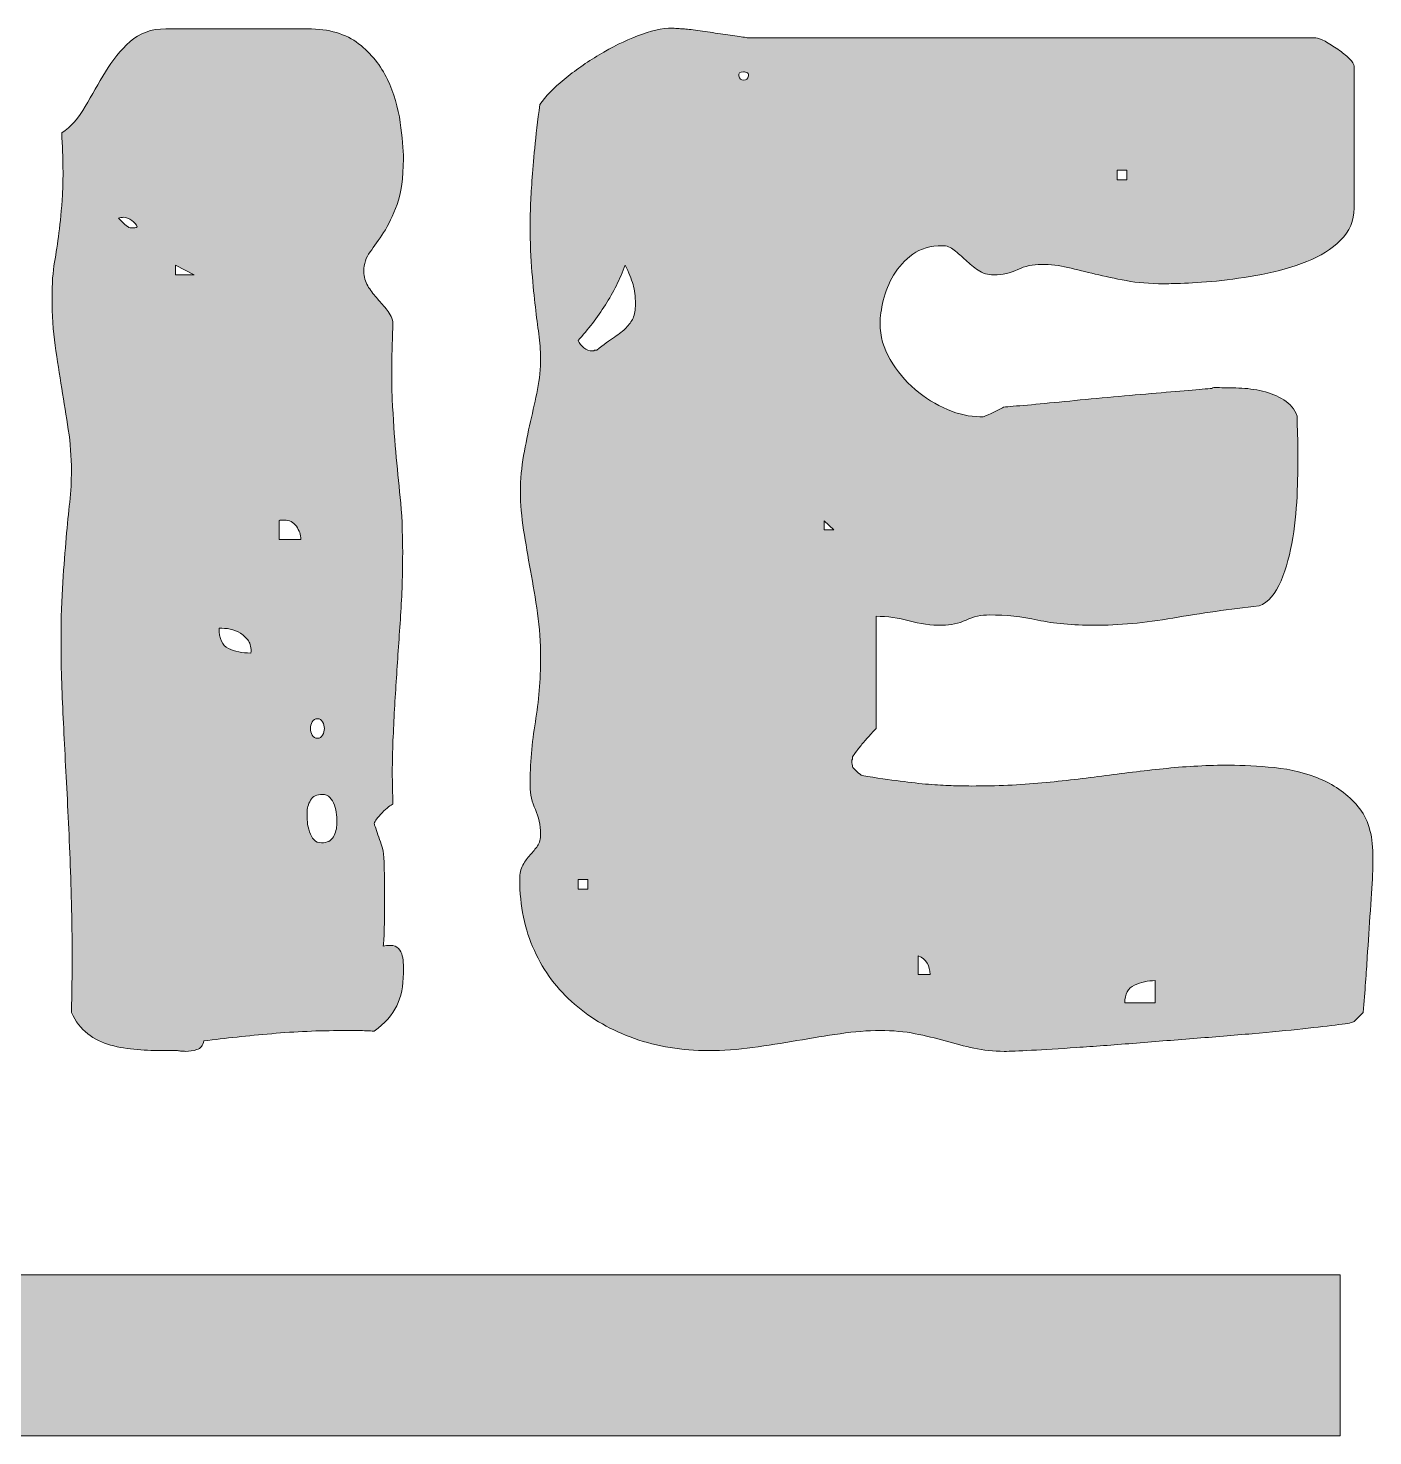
# Model space of a CAD drawing. Header units: inches. Extents: x 150 to 930, y -913 to -168.
# Drawn here: x 780.4 to 930.4, y -537.7 to -380.6 of the extents above; entities that cross this region are included whole.
import ezdxf

# ---------------------------------------------------------------- set-up
doc = ezdxf.new("R2010")
doc.units = ezdxf.units.IN
doc.header["$MEASUREMENT"] = 0
doc.layers.add('Layer 1', color=7, linetype='Continuous')

# ---------------------------------------------------------------- blocks, each defined once
blk = doc.blocks.new('block 4')
at = {"layer": 'Layer 1', "true_color": 0x2a4f7b}
h = blk.add_hatch(color=167, dxfattribs=at)
h.dxf.hatch_style = 2
edge = h.paths.add_edge_path()
edge.add_spline(control_points=[(785.23, -429.97), (785.23, -428.42), (785.12, -426.89), (784.88, -425.37), (784.65, -423.85), (784.41, -422.32), (784.15, -420.77), (783.89, -419.23), (783.65, -417.63), (783.42, -415.98), (783.18, -414.33), (783.07, -412.58), (783.07, -410.72), (783.07, -409.08), (783.16, -407.74), (783.34, -406.7), (783.52, -405.67), (783.69, -404.58), (783.84, -403.42), (784, -402.26), (784.12, -400.84), (784.23, -399.17), (784.33, -397.49), (784.31, -395.18), (784.15, -392.25), (785.18, -391.58), (786.06, -390.6), (786.78, -389.31), (787.5, -388.02), (788.25, -386.73), (789.02, -385.45), (789.79, -384.16), (790.71, -383.04), (791.77, -382.08), (792.82, -381.13), (794.15, -380.65), (795.75, -380.65), (795.75, -380.65), (811.59, -380.65), (811.59, -380.65), (813.96, -380.65), (815.86, -381.21), (817.27, -382.32), (818.69, -383.42), (819.76, -384.75), (820.48, -386.3), (821.2, -387.84), (821.68, -389.44), (821.91, -391.09), (822.14, -392.74), (822.26, -394.1), (822.26, -395.18), (822.26, -397.3), (822.03, -398.99), (821.56, -400.25), (821.1, -401.51), (820.6, -402.56), (820.06, -403.38), (819.51, -404.2), (819.01, -404.92), (818.55, -405.54), (818.08, -406.16), (817.85, -406.88), (817.85, -407.71), (817.85, -408.33), (817.99, -408.87), (818.28, -409.33), (818.56, -409.8), (818.89, -410.23), (819.25, -410.64), (819.61, -411.06), (819.97, -411.47), (820.33, -411.88), (820.69, -412.3), (820.95, -412.79), (821.1, -413.35), (820.95, -416.91), (820.92, -419.78), (821.02, -421.97), (821.12, -424.16), (821.26, -426.12), (821.41, -427.84), (821.56, -429.57), (821.73, -431.27), (821.91, -432.95), (822.09, -434.62), (822.18, -436.7), (822.18, -439.17), (822.18, -441.49), (822.1, -443.81), (821.95, -446.13), (821.79, -448.45), (821.64, -450.77), (821.49, -453.08), (821.33, -455.4), (821.2, -457.73), (821.1, -460.08), (821, -462.42), (821, -464.78), (821.1, -467.15), (820.84, -467.26), (820.44, -467.58), (819.9, -468.12), (819.36, -468.66), (819.06, -469.06), (819.01, -469.32), (819.01, -469.37), (819.06, -469.55), (819.17, -469.86), (819.27, -470.17), (819.39, -470.5), (819.51, -470.86), (819.64, -471.22), (819.76, -471.56), (819.86, -471.87), (819.97, -472.18), (820.02, -472.38), (820.02, -472.48), (820.07, -472.85), (820.11, -473.53), (820.13, -474.53), (820.16, -475.54), (820.17, -476.61), (820.17, -477.74), (820.17, -478.88), (820.16, -479.93), (820.13, -480.91), (820.11, -481.89), (820.07, -482.59), (820.02, -483), (820.22, -482.95), (820.48, -482.92), (820.79, -482.92), (821.2, -482.92), (821.51, -483.04), (821.72, -483.27), (821.92, -483.5), (822.07, -483.77), (822.14, -484.08), (822.22, -484.39), (822.26, -484.73), (822.26, -485.09), (822.26, -485.45), (822.26, -485.76), (822.26, -486.01), (822.26, -487.46), (822.01, -488.68), (821.52, -489.68), (821.03, -490.69), (820.2, -491.63), (819.01, -492.51), (818.44, -492.46), (817.87, -492.43), (817.27, -492.43), (816.68, -492.43), (816.07, -492.43), (815.46, -492.43), (812.83, -492.43), (810.2, -492.54), (807.57, -492.78), (804.94, -493.01), (802.42, -493.28), (800, -493.59), (799.89, -494.1), (799.63, -494.43), (799.22, -494.55), (798.81, -494.68), (798.4, -494.75), (797.99, -494.75), (797.78, -494.75), (797.59, -494.73), (797.41, -494.71), (797.23, -494.68), (797.09, -494.67), (796.98, -494.67), (796.98, -494.67), (795.59, -494.67), (795.59, -494.67), (794.61, -494.67), (793.61, -494.63), (792.58, -494.55), (791.54, -494.48), (790.55, -494.31), (789.6, -494.05), (788.65, -493.79), (787.8, -493.37), (787.05, -492.78), (786.3, -492.19), (785.7, -491.4), (785.23, -490.42), (785.34, -486.09), (785.34, -482.02), (785.23, -478.2), (785.13, -474.39), (784.99, -470.76), (784.81, -467.31), (784.63, -463.85), (784.46, -460.61), (784.31, -457.57), (784.15, -454.53), (784.07, -451.61), (784.07, -448.83), (784.07, -446.41), (784.14, -444.27), (784.27, -442.42), (784.39, -440.56), (784.52, -438.9), (784.65, -437.43), (784.78, -435.96), (784.91, -434.64), (785.04, -433.45), (785.17, -432.27), (785.23, -431.1), (785.23, -429.97)], knot_values=[0, 0, 0, 0, 1, 1, 1, 2, 2, 2, 3, 3, 3, 4, 4, 4, 5, 5, 5, 6, 6, 6, 7, 7, 7, 8, 8, 8, 9, 9, 9, 10, 10, 10, 11, 11, 11, 12, 12, 12, 13, 13, 13, 14, 14, 14, 15, 15, 15, 16, 16, 16, 17, 17, 17, 18, 18, 18, 19, 19, 19, 20, 20, 20, 21, 21, 21, 22, 22, 22, 23, 23, 23, 24, 24, 24, 25, 25, 25, 26, 26, 26, 27, 27, 27, 28, 28, 28, 29, 29, 29, 30, 30, 30, 31, 31, 31, 32, 32, 32, 33, 33, 33, 34, 34, 34, 35, 35, 35, 36, 36, 36, 37, 37, 37, 38, 38, 38, 39, 39, 39, 40, 40, 40, 41, 41, 41, 42, 42, 42, 43, 43, 43, 44, 44, 44, 45, 45, 45, 46, 46, 46, 47, 47, 47, 48, 48, 48, 49, 49, 49, 50, 50, 50, 51, 51, 51, 52, 52, 52, 53, 53, 53, 54, 54, 54, 55, 55, 55, 56, 56, 56, 57, 57, 57, 58, 58, 58, 59, 59, 59, 60, 60, 60, 61, 61, 61, 62, 62, 62, 63, 63, 63, 64, 64, 64, 65, 65, 65, 66, 66, 66, 67, 67, 67, 68, 68, 68, 69, 69, 69, 70, 70, 70, 71, 71, 71, 71], degree=3, periodic=1)
edge = h.paths.add_edge_path()
edge.add_spline(control_points=[(790.49, -401.76), (790.54, -401.86), (790.71, -402.04), (790.99, -402.3), (791.27, -402.56), (791.47, -402.71), (791.57, -402.76), (791.57, -402.81), (791.64, -402.84), (791.77, -402.84), (791.89, -402.84), (791.98, -402.84), (792.04, -402.84), (792.09, -402.84), (792.18, -402.84), (792.31, -402.84), (792.43, -402.84), (792.52, -402.81), (792.58, -402.76), (792.47, -402.5), (792.27, -402.26), (791.96, -402.03), (791.65, -401.8), (791.34, -401.68), (791.03, -401.68), (790.98, -401.68), (790.89, -401.69), (790.76, -401.72), (790.63, -401.75), (790.54, -401.76), (790.49, -401.76)], knot_values=[0, 0, 0, 0, 1, 1, 1, 2, 2, 2, 3, 3, 3, 4, 4, 4, 5, 5, 5, 6, 6, 6, 7, 7, 7, 8, 8, 8, 9, 9, 9, 10, 10, 10, 10], degree=3, periodic=1)
h.paths.add_polyline_path([(798.91, -408.1), (796.83, -407.01), (796.83, -408.1)])
edge = h.paths.add_edge_path()
edge.add_spline(control_points=[(805.25, -450.3), (805.3, -449.73), (805.22, -449.28), (804.98, -448.95), (804.75, -448.61), (804.46, -448.33), (804.1, -448.1), (803.73, -447.87), (803.35, -447.71), (802.93, -447.63), (802.52, -447.56), (802.11, -447.52), (801.7, -447.52), (801.7, -448.7), (802.05, -449.46), (802.74, -449.8), (803.44, -450.13), (804.27, -450.3), (805.25, -450.3)], knot_values=[0, 0, 0, 0, 1, 1, 1, 2, 2, 2, 3, 3, 3, 4, 4, 4, 5, 5, 5, 6, 6, 6, 6], degree=3, periodic=1)
edge = h.paths.add_edge_path()
edge.add_spline(control_points=[(808.96, -435.46), (808.91, -435.46), (808.82, -435.46), (808.69, -435.46), (808.56, -435.46), (808.47, -435.49), (808.42, -435.54), (808.42, -435.54), (808.42, -437.62), (808.42, -437.62), (808.42, -437.62), (810.82, -437.62), (810.82, -437.62), (810.82, -437.11), (810.65, -436.62), (810.32, -436.15), (809.98, -435.69), (809.53, -435.46), (808.96, -435.46)], knot_values=[0, 0, 0, 0, 1, 1, 1, 2, 2, 2, 3, 3, 3, 4, 4, 4, 5, 5, 5, 6, 6, 6, 6], degree=3, periodic=1)
edge = h.paths.add_edge_path()
edge.add_spline(control_points=[(811.52, -468.16), (811.52, -468.46), (811.53, -468.8), (811.55, -469.16), (811.58, -469.52), (811.66, -469.88), (811.79, -470.24), (811.91, -470.61), (812.08, -470.9), (812.29, -471.13), (812.49, -471.36), (812.78, -471.48), (813.14, -471.48), (813.76, -471.48), (814.19, -471.26), (814.45, -470.82), (814.71, -470.39), (814.84, -469.88), (814.84, -469.32), (814.84, -469.06), (814.83, -468.74), (814.8, -468.35), (814.77, -467.96), (814.7, -467.6), (814.57, -467.27), (814.44, -466.93), (814.27, -466.65), (814.06, -466.42), (813.86, -466.19), (813.58, -466.07), (813.22, -466.07), (812.6, -466.07), (812.16, -466.29), (811.9, -466.73), (811.64, -467.16), (811.52, -467.64), (811.52, -468.16)], knot_values=[0, 0, 0, 0, 1, 1, 1, 2, 2, 2, 3, 3, 3, 4, 4, 4, 5, 5, 5, 6, 6, 6, 7, 7, 7, 8, 8, 8, 9, 9, 9, 10, 10, 10, 11, 11, 11, 12, 12, 12, 12], degree=3, periodic=1)
edge = h.paths.add_edge_path()
edge.add_spline(control_points=[(812.67, -457.64), (812.41, -457.64), (812.22, -457.76), (812.09, -457.99), (811.97, -458.22), (811.9, -458.47), (811.9, -458.73), (811.9, -458.98), (811.97, -459.23), (812.09, -459.46), (812.22, -459.69), (812.41, -459.81), (812.67, -459.81), (812.93, -459.81), (813.12, -459.69), (813.25, -459.46), (813.38, -459.23), (813.45, -458.98), (813.45, -458.73), (813.45, -458.47), (813.38, -458.22), (813.25, -457.99), (813.12, -457.76), (812.93, -457.64), (812.67, -457.64)], knot_values=[0, 0, 0, 0, 1, 1, 1, 2, 2, 2, 3, 3, 3, 4, 4, 4, 5, 5, 5, 6, 6, 6, 7, 7, 7, 8, 8, 8, 8], degree=3, periodic=1)
h = blk.add_hatch(color=167, dxfattribs=at)
h.dxf.hatch_style = 2
edge = h.paths.add_edge_path()
edge.add_spline(control_points=[(837.49, -389.08), (838.11, -388.2), (839.01, -387.28), (840.19, -386.3), (841.38, -385.32), (842.68, -384.4), (844.1, -383.55), (845.51, -382.7), (846.94, -381.99), (848.38, -381.43), (849.83, -380.86), (851.12, -380.58), (852.25, -380.58), (852.35, -380.58), (852.55, -380.59), (852.83, -380.62), (853.11, -380.64), (853.28, -380.65), (853.33, -380.65), (853.64, -380.65), (854.15, -380.7), (854.84, -380.81), (855.54, -380.91), (856.27, -381.01), (857.04, -381.12), (857.82, -381.22), (858.55, -381.32), (859.25, -381.43), (859.94, -381.53), (860.44, -381.61), (860.75, -381.66), (860.75, -381.66), (924.06, -381.66), (924.06, -381.66), (924.27, -381.66), (924.6, -381.79), (925.07, -382.04), (925.53, -382.3), (926.01, -382.6), (926.5, -382.93), (926.99, -383.27), (927.41, -383.62), (927.77, -383.98), (928.13, -384.34), (928.31, -384.62), (928.31, -384.83), (928.31, -384.83), (928.31, -400.68), (928.31, -400.68), (928.31, -402.07), (927.81, -403.25), (926.81, -404.23), (925.8, -405.21), (924.54, -406.01), (923.02, -406.63), (921.5, -407.24), (919.84, -407.72), (918.03, -408.06), (916.23, -408.39), (914.54, -408.63), (912.97, -408.79), (911.4, -408.94), (910.06, -409.04), (908.95, -409.06), (907.84, -409.09), (907.21, -409.1), (907.06, -409.1), (905.51, -409.1), (904.12, -408.98), (902.88, -408.75), (901.65, -408.52), (900.5, -408.28), (899.44, -408.02), (898.38, -407.76), (897.37, -407.52), (896.39, -407.28), (895.41, -407.05), (894.43, -406.93), (893.45, -406.93), (892.47, -406.93), (891.58, -407.13), (890.79, -407.52), (889.98, -407.9), (889.1, -408.1), (888.12, -408.1), (887.45, -408.1), (886.87, -407.93), (886.38, -407.59), (885.89, -407.26), (885.43, -406.88), (884.99, -406.47), (884.55, -406.06), (884.12, -405.69), (883.71, -405.35), (883.3, -405.02), (882.86, -404.85), (882.4, -404.85), (881.06, -404.85), (879.95, -405.17), (879.07, -405.81), (878.2, -406.46), (877.49, -407.23), (876.95, -408.13), (876.41, -409.04), (876.02, -409.98), (875.79, -410.95), (875.56, -411.93), (875.44, -412.79), (875.44, -413.51), (875.44, -414.95), (875.81, -416.3), (876.56, -417.56), (877.31, -418.83), (878.23, -419.94), (879.34, -420.89), (880.45, -421.84), (881.65, -422.59), (882.94, -423.13), (884.23, -423.67), (885.44, -423.94), (886.57, -423.94), (886.67, -423.94), (886.79, -423.94), (886.92, -423.94), (887.05, -423.94), (887.11, -423.92), (887.11, -423.87), (887.27, -423.81), (887.63, -423.66), (888.2, -423.4), (888.76, -423.14), (889.1, -422.96), (889.2, -422.86), (889.77, -422.81), (890.65, -422.73), (891.87, -422.63), (893.08, -422.53), (894.46, -422.39), (896, -422.24), (897.55, -422.09), (899.16, -421.93), (900.83, -421.78), (902.51, -421.62), (904.12, -421.48), (905.67, -421.35), (907.21, -421.22), (908.59, -421.11), (909.8, -421), (911.01, -420.9), (911.9, -420.82), (912.47, -420.77), (912.47, -420.72), (912.53, -420.69), (912.66, -420.69), (912.79, -420.69), (912.9, -420.69), (913.01, -420.69), (913.73, -420.69), (914.54, -420.71), (915.44, -420.73), (916.35, -420.76), (917.23, -420.88), (918.11, -421.08), (918.99, -421.29), (919.77, -421.61), (920.47, -422.05), (921.16, -422.49), (921.66, -423.09), (921.97, -423.87), (921.97, -424.02), (921.97, -424.3), (921.97, -424.71), (921.97, -425.13), (921.99, -425.57), (922.01, -426.03), (922.04, -426.49), (922.05, -426.92), (922.05, -427.3), (922.05, -427.69), (922.05, -427.96), (922.05, -428.11), (922.05, -429.09), (922.03, -430.45), (921.97, -432.17), (921.92, -433.9), (921.76, -435.65), (921.47, -437.43), (921.19, -439.21), (920.75, -440.82), (920.16, -442.26), (919.56, -443.71), (918.75, -444.63), (917.72, -445.05), (914.43, -445.41), (911.22, -445.86), (908.1, -446.4), (904.98, -446.94), (902.06, -447.21), (899.33, -447.21), (896.9, -447.21), (894.8, -447.01), (893.03, -446.63), (891.25, -446.24), (889.46, -446.05), (887.65, -446.05), (886.73, -446.05), (885.85, -446.24), (885.02, -446.63), (884.2, -447.01), (883.32, -447.21), (882.4, -447.21), (881.11, -447.21), (879.87, -447.04), (878.69, -446.71), (877.5, -446.37), (876.26, -446.2), (874.98, -446.2), (874.98, -446.2), (874.98, -458.73), (874.98, -458.73), (874.87, -458.83), (874.69, -459.02), (874.44, -459.31), (874.18, -459.59), (873.91, -459.9), (873.62, -460.23), (873.34, -460.57), (873.08, -460.89), (872.85, -461.2), (872.62, -461.51), (872.45, -461.74), (872.35, -461.9), (872.35, -461.9), (872.35, -462.13), (872.35, -462.13), (872.3, -462.18), (872.27, -462.28), (872.27, -462.44), (872.27, -462.49), (872.28, -462.58), (872.31, -462.71), (872.34, -462.84), (872.35, -462.93), (872.35, -462.98), (872.4, -463.08), (872.57, -463.26), (872.85, -463.52), (873.13, -463.78), (873.33, -463.93), (873.43, -463.98), (875.08, -464.24), (876.5, -464.45), (877.68, -464.6), (878.87, -464.75), (879.92, -464.87), (880.85, -464.95), (881.78, -465.03), (882.62, -465.08), (883.36, -465.1), (884.11, -465.13), (884.87, -465.14), (885.64, -465.14), (888.43, -465.14), (891.04, -465.03), (893.49, -464.79), (895.94, -464.56), (898.31, -464.29), (900.6, -463.98), (902.9, -463.67), (905.17, -463.4), (907.44, -463.17), (909.71, -462.94), (912.03, -462.82), (914.4, -462.82), (915.89, -462.82), (917.57, -462.91), (919.42, -463.09), (921.28, -463.28), (923.02, -463.71), (924.64, -464.41), (926.26, -465.1), (927.63, -466.11), (928.74, -467.42), (929.85, -468.74), (930.4, -470.53), (930.4, -472.79), (930.4, -472.79), (930.4, -474.57), (930.4, -474.57), (930.35, -475.76), (930.26, -477.24), (930.13, -479.02), (930, -480.8), (929.89, -482.53), (929.78, -484.23), (929.68, -485.93), (929.52, -488), (929.32, -490.42), (929.32, -490.42), (928.31, -491.42), (928.31, -491.42), (928.21, -491.53), (927.64, -491.64), (926.61, -491.77), (925.58, -491.9), (924.24, -492.05), (922.59, -492.24), (920.94, -492.42), (919.06, -492.59), (916.95, -492.78), (914.84, -492.96), (912.65, -493.14), (910.38, -493.32), (908.11, -493.5), (905.86, -493.68), (903.62, -493.86), (901.37, -494.04), (899.29, -494.19), (897.35, -494.32), (895.42, -494.45), (893.75, -494.55), (892.33, -494.63), (890.91, -494.71), (889.9, -494.75), (889.28, -494.75), (888.09, -494.75), (886.97, -494.63), (885.91, -494.4), (884.86, -494.17), (883.79, -493.9), (882.71, -493.59), (881.62, -493.28), (880.5, -493.01), (879.34, -492.78), (878.18, -492.54), (876.88, -492.43), (875.44, -492.43), (874.05, -492.43), (872.57, -492.54), (871, -492.78), (869.42, -493.01), (867.81, -493.27), (866.16, -493.55), (864.51, -493.83), (862.87, -494.09), (861.22, -494.32), (859.57, -494.55), (857.92, -494.67), (856.27, -494.67), (853.33, -494.67), (850.59, -494.22), (848.04, -493.32), (845.49, -492.42), (843.26, -491.14), (841.35, -489.49), (839.44, -487.84), (837.95, -485.85), (836.87, -483.5), (835.79, -481.16), (835.24, -478.51), (835.24, -475.58), (835.24, -474.91), (835.36, -474.37), (835.59, -473.96), (835.82, -473.54), (836.1, -473.17), (836.4, -472.83), (836.71, -472.5), (836.98, -472.16), (837.22, -471.83), (837.45, -471.49), (837.56, -471.04), (837.56, -470.47), (837.56, -469.5), (837.37, -468.6), (836.98, -467.77), (836.6, -466.95), (836.4, -466.07), (836.4, -465.14), (836.4, -462.67), (836.6, -460.29), (836.98, -457.99), (837.37, -455.7), (837.56, -453.31), (837.56, -450.84), (837.56, -449.14), (837.45, -447.48), (837.22, -445.86), (836.98, -444.23), (836.73, -442.65), (836.44, -441.1), (836.16, -439.55), (835.9, -438.05), (835.67, -436.58), (835.44, -435.11), (835.32, -433.68), (835.32, -432.29), (835.32, -430.9), (835.44, -429.56), (835.67, -428.27), (835.9, -426.98), (836.16, -425.72), (836.44, -424.48), (836.73, -423.25), (836.98, -422.05), (837.22, -420.89), (837.45, -419.73), (837.56, -418.56), (837.56, -417.37), (837.56, -416.5), (837.5, -415.61), (837.37, -414.7), (837.24, -413.8), (837.11, -412.8), (836.98, -411.69), (836.85, -410.58), (836.73, -409.28), (836.6, -407.79), (836.47, -406.29), (836.4, -404.54), (836.4, -402.53), (836.4, -401.91), (836.42, -401.2), (836.44, -400.4), (836.47, -399.6), (836.52, -398.68), (836.6, -397.62), (836.68, -396.56), (836.78, -395.34), (836.91, -393.95), (837.04, -392.56), (837.23, -390.94), (837.49, -389.08)], knot_values=[0, 0, 0, 0, 1, 1, 1, 2, 2, 2, 3, 3, 3, 4, 4, 4, 5, 5, 5, 6, 6, 6, 7, 7, 7, 8, 8, 8, 9, 9, 9, 10, 10, 10, 11, 11, 11, 12, 12, 12, 13, 13, 13, 14, 14, 14, 15, 15, 15, 16, 16, 16, 17, 17, 17, 18, 18, 18, 19, 19, 19, 20, 20, 20, 21, 21, 21, 22, 22, 22, 23, 23, 23, 24, 24, 24, 25, 25, 25, 26, 26, 26, 27, 27, 27, 28, 28, 28, 29, 29, 29, 30, 30, 30, 31, 31, 31, 32, 32, 32, 33, 33, 33, 34, 34, 34, 35, 35, 35, 36, 36, 36, 37, 37, 37, 38, 38, 38, 39, 39, 39, 40, 40, 40, 41, 41, 41, 42, 42, 42, 43, 43, 43, 44, 44, 44, 45, 45, 45, 46, 46, 46, 47, 47, 47, 48, 48, 48, 49, 49, 49, 50, 50, 50, 51, 51, 51, 52, 52, 52, 53, 53, 53, 54, 54, 54, 55, 55, 55, 56, 56, 56, 57, 57, 57, 58, 58, 58, 59, 59, 59, 60, 60, 60, 61, 61, 61, 62, 62, 62, 63, 63, 63, 64, 64, 64, 65, 65, 65, 66, 66, 66, 67, 67, 67, 68, 68, 68, 69, 69, 69, 70, 70, 70, 71, 71, 71, 72, 72, 72, 73, 73, 73, 74, 74, 74, 75, 75, 75, 76, 76, 76, 77, 77, 77, 78, 78, 78, 79, 79, 79, 80, 80, 80, 81, 81, 81, 82, 82, 82, 83, 83, 83, 84, 84, 84, 85, 85, 85, 86, 86, 86, 87, 87, 87, 88, 88, 88, 89, 89, 89, 90, 90, 90, 91, 91, 91, 92, 92, 92, 93, 93, 93, 94, 94, 94, 95, 95, 95, 96, 96, 96, 97, 97, 97, 98, 98, 98, 99, 99, 99, 100, 100, 100, 101, 101, 101, 102, 102, 102, 103, 103, 103, 104, 104, 104, 105, 105, 105, 106, 106, 106, 107, 107, 107, 108, 108, 108, 109, 109, 109, 110, 110, 110, 111, 111, 111, 112, 112, 112, 113, 113, 113, 114, 114, 114, 115, 115, 115, 116, 116, 116, 117, 117, 117, 118, 118, 118, 119, 119, 119, 120, 120, 120, 121, 121, 121, 122, 122, 122, 123, 123, 123, 124, 124, 124, 125, 125, 125, 126, 126, 126, 127, 127, 127, 128, 128, 128, 129, 129, 129, 130, 130, 130, 131, 131, 131, 132, 132, 132, 133, 133, 133, 134, 134, 134, 135, 135, 135, 136, 136, 136, 137, 137, 137, 138, 138, 138, 139, 139, 139, 140, 140, 140, 141, 141, 141, 142, 142, 142, 143, 143, 143, 144, 144, 144, 144], degree=3, periodic=1)
edge = h.paths.add_edge_path()
edge.add_spline(control_points=[(841.74, -415.44), (841.89, -415.75), (842.11, -416.02), (842.4, -416.25), (842.68, -416.48), (843, -416.6), (843.36, -416.6), (843.46, -416.6), (843.54, -416.57), (843.59, -416.52), (843.59, -416.52), (843.83, -416.52), (843.83, -416.52), (844.6, -415.9), (845.25, -415.41), (845.8, -415.05), (846.34, -414.69), (846.78, -414.34), (847.11, -414.01), (847.45, -413.67), (847.7, -413.31), (847.88, -412.93), (848.06, -412.54), (848.15, -412.01), (848.15, -411.34), (848.15, -410.52), (848.06, -409.8), (847.88, -409.18), (847.7, -408.56), (847.41, -407.84), (846.99, -407.01), (846.43, -408.56), (845.69, -410.04), (844.79, -411.46), (843.89, -412.88), (842.87, -414.2), (841.74, -415.44)], knot_values=[0, 0, 0, 0, 1, 1, 1, 2, 2, 2, 3, 3, 3, 4, 4, 4, 5, 5, 5, 6, 6, 6, 7, 7, 7, 8, 8, 8, 9, 9, 9, 10, 10, 10, 11, 11, 11, 12, 12, 12, 12], degree=3, periodic=1)
h.paths.add_polyline_path([(841.74, -476.66), (842.82, -476.66), (842.82, -475.58), (841.74, -475.58)])
edge = h.paths.add_edge_path()
edge.add_spline(control_points=[(860.75, -385.91), (860.8, -385.75), (860.76, -385.64), (860.64, -385.56), (860.51, -385.48), (860.37, -385.45), (860.21, -385.45), (859.8, -385.45), (859.62, -385.6), (859.67, -385.91), (859.77, -386.22), (859.95, -386.37), (860.21, -386.37), (860.52, -386.37), (860.7, -386.22), (860.75, -385.91)], knot_values=[0, 0, 0, 0, 1, 1, 1, 2, 2, 2, 3, 3, 3, 4, 4, 4, 5, 5, 5, 5], degree=3, periodic=1)
h.paths.add_polyline_path([(869.18, -435.54), (869.18, -436.54), (870.26, -436.54)])
edge = h.paths.add_edge_path()
edge.add_spline(control_points=[(881.01, -486.17), (881.01, -485.19), (880.57, -484.49), (879.69, -484.08), (879.69, -484.08), (879.69, -486.17), (879.69, -486.17), (879.69, -486.17), (881.01, -486.17), (881.01, -486.17)], knot_values=[0, 0, 0, 0, 1, 1, 1, 2, 2, 2, 3, 3, 3, 3], degree=3, periodic=1)
h.paths.add_polyline_path([(901.88, -396.42), (901.88, -397.5), (902.96, -397.5), (902.96, -396.42)])
edge = h.paths.add_edge_path()
edge.add_spline(control_points=[(906.13, -489.34), (906.13, -489.34), (906.13, -486.86), (906.13, -486.86), (905.3, -486.86), (904.53, -487.03), (903.81, -487.37), (903.09, -487.7), (902.73, -488.36), (902.73, -489.34), (902.73, -489.34), (906.13, -489.34), (906.13, -489.34)], knot_values=[0, 0, 0, 0, 1, 1, 1, 2, 2, 2, 3, 3, 3, 4, 4, 4, 4], degree=3, periodic=1)
at = {"layer": 'Layer 1', "lineweight": 0}
for points in [[(901.88, -396.42), (901.88, -397.5), (902.96, -397.5), (902.96, -396.42), (901.88, -396.42)], [(798.91, -408.1), (796.83, -407.01), (796.83, -408.1), (798.91, -408.1)], [(869.18, -435.54), (869.18, -436.54), (870.26, -436.54), (869.18, -435.54)], [(841.74, -476.66), (842.82, -476.66), (842.82, -475.58), (841.74, -475.58), (841.74, -476.66)]]:
    blk.add_lwpolyline(points, dxfattribs=at)
for points, knots in [([(785.23, -429.97), (785.23, -428.42), (785.12, -426.89), (784.88, -425.37), (784.65, -423.85), (784.41, -422.32), (784.15, -420.77), (783.89, -419.23), (783.65, -417.63), (783.42, -415.98), (783.18, -414.33), (783.07, -412.58), (783.07, -410.72), (783.07, -409.08), (783.16, -407.74), (783.34, -406.7), (783.52, -405.67), (783.69, -404.58), (783.84, -403.42), (784, -402.26), (784.12, -400.84), (784.23, -399.17), (784.33, -397.49), (784.31, -395.18), (784.15, -392.25), (785.18, -391.58), (786.06, -390.6), (786.78, -389.31), (787.5, -388.02), (788.25, -386.73), (789.02, -385.45), (789.79, -384.16), (790.71, -383.04), (791.77, -382.08), (792.82, -381.13), (794.15, -380.65), (795.75, -380.65), (795.75, -380.65), (811.59, -380.65), (811.59, -380.65), (813.96, -380.65), (815.86, -381.21), (817.27, -382.32), (818.69, -383.42), (819.76, -384.75), (820.48, -386.3), (821.2, -387.84), (821.68, -389.44), (821.91, -391.09), (822.14, -392.74), (822.26, -394.1), (822.26, -395.18), (822.26, -397.3), (822.03, -398.99), (821.56, -400.25), (821.1, -401.51), (820.6, -402.56), (820.06, -403.38), (819.51, -404.2), (819.01, -404.92), (818.55, -405.54), (818.08, -406.16), (817.85, -406.88), (817.85, -407.71), (817.85, -408.33), (817.99, -408.87), (818.28, -409.33), (818.56, -409.8), (818.89, -410.23), (819.25, -410.64), (819.61, -411.06), (819.97, -411.47), (820.33, -411.88), (820.69, -412.3), (820.95, -412.79), (821.1, -413.35), (820.95, -416.91), (820.92, -419.78), (821.02, -421.97), (821.12, -424.16), (821.26, -426.12), (821.41, -427.84), (821.56, -429.57), (821.73, -431.27), (821.91, -432.95), (822.09, -434.62), (822.18, -436.7), (822.18, -439.17), (822.18, -441.49), (822.1, -443.81), (821.95, -446.13), (821.79, -448.45), (821.64, -450.77), (821.49, -453.08), (821.33, -455.4), (821.2, -457.73), (821.1, -460.08), (821, -462.42), (821, -464.78), (821.1, -467.15), (820.84, -467.26), (820.44, -467.58), (819.9, -468.12), (819.36, -468.66), (819.06, -469.06), (819.01, -469.32), (819.01, -469.37), (819.06, -469.55), (819.17, -469.86), (819.27, -470.17), (819.39, -470.5), (819.51, -470.86), (819.64, -471.22), (819.76, -471.56), (819.86, -471.87), (819.97, -472.18), (820.02, -472.38), (820.02, -472.48), (820.07, -472.85), (820.11, -473.53), (820.13, -474.53), (820.16, -475.54), (820.17, -476.61), (820.17, -477.74), (820.17, -478.88), (820.16, -479.93), (820.13, -480.91), (820.11, -481.89), (820.07, -482.59), (820.02, -483), (820.22, -482.95), (820.48, -482.92), (820.79, -482.92), (821.2, -482.92), (821.51, -483.04), (821.72, -483.27), (821.92, -483.5), (822.07, -483.77), (822.14, -484.08), (822.22, -484.39), (822.26, -484.73), (822.26, -485.09), (822.26, -485.45), (822.26, -485.76), (822.26, -486.01), (822.26, -487.46), (822.01, -488.68), (821.52, -489.68), (821.03, -490.69), (820.2, -491.63), (819.01, -492.51), (818.44, -492.46), (817.87, -492.43), (817.27, -492.43), (816.68, -492.43), (816.07, -492.43), (815.46, -492.43), (812.83, -492.43), (810.2, -492.54), (807.57, -492.78), (804.94, -493.01), (802.42, -493.28), (800, -493.59), (799.89, -494.1), (799.63, -494.43), (799.22, -494.55), (798.81, -494.68), (798.4, -494.75), (797.99, -494.75), (797.78, -494.75), (797.59, -494.73), (797.41, -494.71), (797.23, -494.68), (797.09, -494.67), (796.98, -494.67), (796.98, -494.67), (795.59, -494.67), (795.59, -494.67), (794.61, -494.67), (793.61, -494.63), (792.58, -494.55), (791.54, -494.48), (790.55, -494.31), (789.6, -494.05), (788.65, -493.79), (787.8, -493.37), (787.05, -492.78), (786.3, -492.19), (785.7, -491.4), (785.23, -490.42), (785.34, -486.09), (785.34, -482.02), (785.23, -478.2), (785.13, -474.39), (784.99, -470.76), (784.81, -467.31), (784.63, -463.85), (784.46, -460.61), (784.31, -457.57), (784.15, -454.53), (784.07, -451.61), (784.07, -448.83), (784.07, -446.41), (784.14, -444.27), (784.27, -442.42), (784.39, -440.56), (784.52, -438.9), (784.65, -437.43), (784.78, -435.96), (784.91, -434.64), (785.04, -433.45), (785.17, -432.27), (785.23, -431.1), (785.23, -429.97)], [0, 0, 0, 0, 1, 1, 1, 2, 2, 2, 3, 3, 3, 4, 4, 4, 5, 5, 5, 6, 6, 6, 7, 7, 7, 8, 8, 8, 9, 9, 9, 10, 10, 10, 11, 11, 11, 12, 12, 12, 13, 13, 13, 14, 14, 14, 15, 15, 15, 16, 16, 16, 17, 17, 17, 18, 18, 18, 19, 19, 19, 20, 20, 20, 21, 21, 21, 22, 22, 22, 23, 23, 23, 24, 24, 24, 25, 25, 25, 26, 26, 26, 27, 27, 27, 28, 28, 28, 29, 29, 29, 30, 30, 30, 31, 31, 31, 32, 32, 32, 33, 33, 33, 34, 34, 34, 35, 35, 35, 36, 36, 36, 37, 37, 37, 38, 38, 38, 39, 39, 39, 40, 40, 40, 41, 41, 41, 42, 42, 42, 43, 43, 43, 44, 44, 44, 45, 45, 45, 46, 46, 46, 47, 47, 47, 48, 48, 48, 49, 49, 49, 50, 50, 50, 51, 51, 51, 52, 52, 52, 53, 53, 53, 54, 54, 54, 55, 55, 55, 56, 56, 56, 57, 57, 57, 58, 58, 58, 59, 59, 59, 60, 60, 60, 61, 61, 61, 62, 62, 62, 63, 63, 63, 64, 64, 64, 65, 65, 65, 66, 66, 66, 67, 67, 67, 68, 68, 68, 69, 69, 69, 70, 70, 70, 71, 71, 71, 71]), ([(837.49, -389.08), (838.11, -388.2), (839.01, -387.28), (840.19, -386.3), (841.38, -385.32), (842.68, -384.4), (844.1, -383.55), (845.51, -382.7), (846.94, -381.99), (848.38, -381.43), (849.83, -380.86), (851.12, -380.58), (852.25, -380.58), (852.35, -380.58), (852.55, -380.59), (852.83, -380.62), (853.11, -380.64), (853.28, -380.65), (853.33, -380.65), (853.64, -380.65), (854.15, -380.7), (854.84, -380.81), (855.54, -380.91), (856.27, -381.01), (857.04, -381.12), (857.82, -381.22), (858.55, -381.32), (859.25, -381.43), (859.94, -381.53), (860.44, -381.61), (860.75, -381.66), (860.75, -381.66), (924.06, -381.66), (924.06, -381.66), (924.27, -381.66), (924.6, -381.79), (925.07, -382.04), (925.53, -382.3), (926.01, -382.6), (926.5, -382.93), (926.99, -383.27), (927.41, -383.62), (927.77, -383.98), (928.13, -384.34), (928.31, -384.62), (928.31, -384.83), (928.31, -384.83), (928.31, -400.68), (928.31, -400.68), (928.31, -402.07), (927.81, -403.25), (926.81, -404.23), (925.8, -405.21), (924.54, -406.01), (923.02, -406.63), (921.5, -407.24), (919.84, -407.72), (918.03, -408.06), (916.23, -408.39), (914.54, -408.63), (912.97, -408.79), (911.4, -408.94), (910.06, -409.04), (908.95, -409.06), (907.84, -409.09), (907.21, -409.1), (907.06, -409.1), (905.51, -409.1), (904.12, -408.98), (902.88, -408.75), (901.65, -408.52), (900.5, -408.28), (899.44, -408.02), (898.38, -407.76), (897.37, -407.52), (896.39, -407.28), (895.41, -407.05), (894.43, -406.93), (893.45, -406.93), (892.47, -406.93), (891.58, -407.13), (890.79, -407.52), (889.98, -407.9), (889.1, -408.1), (888.12, -408.1), (887.45, -408.1), (886.87, -407.93), (886.38, -407.59), (885.89, -407.26), (885.43, -406.88), (884.99, -406.47), (884.55, -406.06), (884.12, -405.69), (883.71, -405.35), (883.3, -405.02), (882.86, -404.85), (882.4, -404.85), (881.06, -404.85), (879.95, -405.17), (879.07, -405.81), (878.2, -406.46), (877.49, -407.23), (876.95, -408.13), (876.41, -409.04), (876.02, -409.98), (875.79, -410.95), (875.56, -411.93), (875.44, -412.79), (875.44, -413.51), (875.44, -414.95), (875.81, -416.3), (876.56, -417.56), (877.31, -418.83), (878.23, -419.94), (879.34, -420.89), (880.45, -421.84), (881.65, -422.59), (882.94, -423.13), (884.23, -423.67), (885.44, -423.94), (886.57, -423.94), (886.67, -423.94), (886.79, -423.94), (886.92, -423.94), (887.05, -423.94), (887.11, -423.92), (887.11, -423.87), (887.27, -423.81), (887.63, -423.66), (888.2, -423.4), (888.76, -423.14), (889.1, -422.96), (889.2, -422.86), (889.77, -422.81), (890.65, -422.73), (891.87, -422.63), (893.08, -422.53), (894.46, -422.39), (896, -422.24), (897.55, -422.09), (899.16, -421.93), (900.83, -421.78), (902.51, -421.62), (904.12, -421.48), (905.67, -421.35), (907.21, -421.22), (908.59, -421.11), (909.8, -421), (911.01, -420.9), (911.9, -420.82), (912.47, -420.77), (912.47, -420.72), (912.53, -420.69), (912.66, -420.69), (912.79, -420.69), (912.9, -420.69), (913.01, -420.69), (913.73, -420.69), (914.54, -420.71), (915.44, -420.73), (916.35, -420.76), (917.23, -420.88), (918.11, -421.08), (918.99, -421.29), (919.77, -421.61), (920.47, -422.05), (921.16, -422.49), (921.66, -423.09), (921.97, -423.87), (921.97, -424.02), (921.97, -424.3), (921.97, -424.71), (921.97, -425.13), (921.99, -425.57), (922.01, -426.03), (922.04, -426.49), (922.05, -426.92), (922.05, -427.3), (922.05, -427.69), (922.05, -427.96), (922.05, -428.11), (922.05, -429.09), (922.03, -430.45), (921.97, -432.17), (921.92, -433.9), (921.76, -435.65), (921.47, -437.43), (921.19, -439.21), (920.75, -440.82), (920.16, -442.26), (919.56, -443.71), (918.75, -444.63), (917.72, -445.05), (914.43, -445.41), (911.22, -445.86), (908.1, -446.4), (904.98, -446.94), (902.06, -447.21), (899.33, -447.21), (896.9, -447.21), (894.8, -447.01), (893.03, -446.63), (891.25, -446.24), (889.46, -446.05), (887.65, -446.05), (886.73, -446.05), (885.85, -446.24), (885.02, -446.63), (884.2, -447.01), (883.32, -447.21), (882.4, -447.21), (881.11, -447.21), (879.87, -447.04), (878.69, -446.71), (877.5, -446.37), (876.26, -446.2), (874.98, -446.2), (874.98, -446.2), (874.98, -458.73), (874.98, -458.73), (874.87, -458.83), (874.69, -459.02), (874.44, -459.31), (874.18, -459.59), (873.91, -459.9), (873.62, -460.23), (873.34, -460.57), (873.08, -460.89), (872.85, -461.2), (872.62, -461.51), (872.45, -461.74), (872.35, -461.9), (872.35, -461.9), (872.35, -462.13), (872.35, -462.13), (872.3, -462.18), (872.27, -462.28), (872.27, -462.44), (872.27, -462.49), (872.28, -462.58), (872.31, -462.71), (872.34, -462.84), (872.35, -462.93), (872.35, -462.98), (872.4, -463.08), (872.57, -463.26), (872.85, -463.52), (873.13, -463.78), (873.33, -463.93), (873.43, -463.98), (875.08, -464.24), (876.5, -464.45), (877.68, -464.6), (878.87, -464.75), (879.92, -464.87), (880.85, -464.95), (881.78, -465.03), (882.62, -465.08), (883.36, -465.1), (884.11, -465.13), (884.87, -465.14), (885.64, -465.14), (888.43, -465.14), (891.04, -465.03), (893.49, -464.79), (895.94, -464.56), (898.31, -464.29), (900.6, -463.98), (902.9, -463.67), (905.17, -463.4), (907.44, -463.17), (909.71, -462.94), (912.03, -462.82), (914.4, -462.82), (915.89, -462.82), (917.57, -462.91), (919.42, -463.09), (921.28, -463.28), (923.02, -463.71), (924.64, -464.41), (926.26, -465.1), (927.63, -466.11), (928.74, -467.42), (929.85, -468.74), (930.4, -470.53), (930.4, -472.79), (930.4, -472.79), (930.4, -474.57), (930.4, -474.57), (930.35, -475.76), (930.26, -477.24), (930.13, -479.02), (930, -480.8), (929.89, -482.53), (929.78, -484.23), (929.68, -485.93), (929.52, -488), (929.32, -490.42), (929.32, -490.42), (928.31, -491.42), (928.31, -491.42), (928.21, -491.53), (927.64, -491.64), (926.61, -491.77), (925.58, -491.9), (924.24, -492.05), (922.59, -492.24), (920.94, -492.42), (919.06, -492.59), (916.95, -492.78), (914.84, -492.96), (912.65, -493.14), (910.38, -493.32), (908.11, -493.5), (905.86, -493.68), (903.62, -493.86), (901.37, -494.04), (899.29, -494.19), (897.35, -494.32), (895.42, -494.45), (893.75, -494.55), (892.33, -494.63), (890.91, -494.71), (889.9, -494.75), (889.28, -494.75), (888.09, -494.75), (886.97, -494.63), (885.91, -494.4), (884.86, -494.17), (883.79, -493.9), (882.71, -493.59), (881.62, -493.28), (880.5, -493.01), (879.34, -492.78), (878.18, -492.54), (876.88, -492.43), (875.44, -492.43), (874.05, -492.43), (872.57, -492.54), (871, -492.78), (869.42, -493.01), (867.81, -493.27), (866.16, -493.55), (864.51, -493.83), (862.87, -494.09), (861.22, -494.32), (859.57, -494.55), (857.92, -494.67), (856.27, -494.67), (853.33, -494.67), (850.59, -494.22), (848.04, -493.32), (845.49, -492.42), (843.26, -491.14), (841.35, -489.49), (839.44, -487.84), (837.95, -485.85), (836.87, -483.5), (835.79, -481.16), (835.24, -478.51), (835.24, -475.58), (835.24, -474.91), (835.36, -474.37), (835.59, -473.96), (835.82, -473.54), (836.1, -473.17), (836.4, -472.83), (836.71, -472.5), (836.98, -472.16), (837.22, -471.83), (837.45, -471.49), (837.56, -471.04), (837.56, -470.47), (837.56, -469.5), (837.37, -468.6), (836.98, -467.77), (836.6, -466.95), (836.4, -466.07), (836.4, -465.14), (836.4, -462.67), (836.6, -460.29), (836.98, -457.99), (837.37, -455.7), (837.56, -453.31), (837.56, -450.84), (837.56, -449.14), (837.45, -447.48), (837.22, -445.86), (836.98, -444.23), (836.73, -442.65), (836.44, -441.1), (836.16, -439.55), (835.9, -438.05), (835.67, -436.58), (835.44, -435.11), (835.32, -433.68), (835.32, -432.29), (835.32, -430.9), (835.44, -429.56), (835.67, -428.27), (835.9, -426.98), (836.16, -425.72), (836.44, -424.48), (836.73, -423.25), (836.98, -422.05), (837.22, -420.89), (837.45, -419.73), (837.56, -418.56), (837.56, -417.37), (837.56, -416.5), (837.5, -415.61), (837.37, -414.7), (837.24, -413.8), (837.11, -412.8), (836.98, -411.69), (836.85, -410.58), (836.73, -409.28), (836.6, -407.79), (836.47, -406.29), (836.4, -404.54), (836.4, -402.53), (836.4, -401.91), (836.42, -401.2), (836.44, -400.4), (836.47, -399.6), (836.52, -398.68), (836.6, -397.62), (836.68, -396.56), (836.78, -395.34), (836.91, -393.95), (837.04, -392.56), (837.23, -390.94), (837.49, -389.08)], [0, 0, 0, 0, 1, 1, 1, 2, 2, 2, 3, 3, 3, 4, 4, 4, 5, 5, 5, 6, 6, 6, 7, 7, 7, 8, 8, 8, 9, 9, 9, 10, 10, 10, 11, 11, 11, 12, 12, 12, 13, 13, 13, 14, 14, 14, 15, 15, 15, 16, 16, 16, 17, 17, 17, 18, 18, 18, 19, 19, 19, 20, 20, 20, 21, 21, 21, 22, 22, 22, 23, 23, 23, 24, 24, 24, 25, 25, 25, 26, 26, 26, 27, 27, 27, 28, 28, 28, 29, 29, 29, 30, 30, 30, 31, 31, 31, 32, 32, 32, 33, 33, 33, 34, 34, 34, 35, 35, 35, 36, 36, 36, 37, 37, 37, 38, 38, 38, 39, 39, 39, 40, 40, 40, 41, 41, 41, 42, 42, 42, 43, 43, 43, 44, 44, 44, 45, 45, 45, 46, 46, 46, 47, 47, 47, 48, 48, 48, 49, 49, 49, 50, 50, 50, 51, 51, 51, 52, 52, 52, 53, 53, 53, 54, 54, 54, 55, 55, 55, 56, 56, 56, 57, 57, 57, 58, 58, 58, 59, 59, 59, 60, 60, 60, 61, 61, 61, 62, 62, 62, 63, 63, 63, 64, 64, 64, 65, 65, 65, 66, 66, 66, 67, 67, 67, 68, 68, 68, 69, 69, 69, 70, 70, 70, 71, 71, 71, 72, 72, 72, 73, 73, 73, 74, 74, 74, 75, 75, 75, 76, 76, 76, 77, 77, 77, 78, 78, 78, 79, 79, 79, 80, 80, 80, 81, 81, 81, 82, 82, 82, 83, 83, 83, 84, 84, 84, 85, 85, 85, 86, 86, 86, 87, 87, 87, 88, 88, 88, 89, 89, 89, 90, 90, 90, 91, 91, 91, 92, 92, 92, 93, 93, 93, 94, 94, 94, 95, 95, 95, 96, 96, 96, 97, 97, 97, 98, 98, 98, 99, 99, 99, 100, 100, 100, 101, 101, 101, 102, 102, 102, 103, 103, 103, 104, 104, 104, 105, 105, 105, 106, 106, 106, 107, 107, 107, 108, 108, 108, 109, 109, 109, 110, 110, 110, 111, 111, 111, 112, 112, 112, 113, 113, 113, 114, 114, 114, 115, 115, 115, 116, 116, 116, 117, 117, 117, 118, 118, 118, 119, 119, 119, 120, 120, 120, 121, 121, 121, 122, 122, 122, 123, 123, 123, 124, 124, 124, 125, 125, 125, 126, 126, 126, 127, 127, 127, 128, 128, 128, 129, 129, 129, 130, 130, 130, 131, 131, 131, 132, 132, 132, 133, 133, 133, 134, 134, 134, 135, 135, 135, 136, 136, 136, 137, 137, 137, 138, 138, 138, 139, 139, 139, 140, 140, 140, 141, 141, 141, 142, 142, 142, 143, 143, 143, 144, 144, 144, 144]), ([(860.75, -385.91), (860.8, -385.75), (860.76, -385.64), (860.64, -385.56), (860.51, -385.48), (860.37, -385.45), (860.21, -385.45), (859.8, -385.45), (859.62, -385.6), (859.67, -385.91), (859.77, -386.22), (859.95, -386.37), (860.21, -386.37), (860.52, -386.37), (860.7, -386.22), (860.75, -385.91)], [0, 0, 0, 0, 1, 1, 1, 2, 2, 2, 3, 3, 3, 4, 4, 4, 5, 5, 5, 5]), ([(790.49, -401.76), (790.54, -401.86), (790.71, -402.04), (790.99, -402.3), (791.27, -402.56), (791.47, -402.71), (791.57, -402.76), (791.57, -402.81), (791.64, -402.84), (791.77, -402.84), (791.89, -402.84), (791.98, -402.84), (792.04, -402.84), (792.09, -402.84), (792.18, -402.84), (792.31, -402.84), (792.43, -402.84), (792.52, -402.81), (792.58, -402.76), (792.47, -402.5), (792.27, -402.26), (791.96, -402.03), (791.65, -401.8), (791.34, -401.68), (791.03, -401.68), (790.98, -401.68), (790.89, -401.69), (790.76, -401.72), (790.63, -401.75), (790.54, -401.76), (790.49, -401.76)], [0, 0, 0, 0, 1, 1, 1, 2, 2, 2, 3, 3, 3, 4, 4, 4, 5, 5, 5, 6, 6, 6, 7, 7, 7, 8, 8, 8, 9, 9, 9, 10, 10, 10, 10]), ([(841.74, -415.44), (841.89, -415.75), (842.11, -416.02), (842.4, -416.25), (842.68, -416.48), (843, -416.6), (843.36, -416.6), (843.46, -416.6), (843.54, -416.57), (843.59, -416.52), (843.59, -416.52), (843.83, -416.52), (843.83, -416.52), (844.6, -415.9), (845.25, -415.41), (845.8, -415.05), (846.34, -414.69), (846.78, -414.34), (847.11, -414.01), (847.45, -413.67), (847.7, -413.31), (847.88, -412.93), (848.06, -412.54), (848.15, -412.01), (848.15, -411.34), (848.15, -410.52), (848.06, -409.8), (847.88, -409.18), (847.7, -408.56), (847.41, -407.84), (846.99, -407.01), (846.43, -408.56), (845.69, -410.04), (844.79, -411.46), (843.89, -412.88), (842.87, -414.2), (841.74, -415.44)], [0, 0, 0, 0, 1, 1, 1, 2, 2, 2, 3, 3, 3, 4, 4, 4, 5, 5, 5, 6, 6, 6, 7, 7, 7, 8, 8, 8, 9, 9, 9, 10, 10, 10, 11, 11, 11, 12, 12, 12, 12]), ([(808.96, -435.46), (808.91, -435.46), (808.82, -435.46), (808.69, -435.46), (808.56, -435.46), (808.47, -435.49), (808.42, -435.54), (808.42, -435.54), (808.42, -437.62), (808.42, -437.62), (808.42, -437.62), (810.82, -437.62), (810.82, -437.62), (810.82, -437.11), (810.65, -436.62), (810.32, -436.15), (809.98, -435.69), (809.53, -435.46), (808.96, -435.46)], [0, 0, 0, 0, 1, 1, 1, 2, 2, 2, 3, 3, 3, 4, 4, 4, 5, 5, 5, 6, 6, 6, 6]), ([(805.25, -450.3), (805.3, -449.73), (805.22, -449.28), (804.98, -448.95), (804.75, -448.61), (804.46, -448.33), (804.1, -448.1), (803.73, -447.87), (803.35, -447.71), (802.93, -447.63), (802.52, -447.56), (802.11, -447.52), (801.7, -447.52), (801.7, -448.7), (802.05, -449.46), (802.74, -449.8), (803.44, -450.13), (804.27, -450.3), (805.25, -450.3)], [0, 0, 0, 0, 1, 1, 1, 2, 2, 2, 3, 3, 3, 4, 4, 4, 5, 5, 5, 6, 6, 6, 6]), ([(812.67, -457.64), (812.41, -457.64), (812.22, -457.76), (812.09, -457.99), (811.97, -458.22), (811.9, -458.47), (811.9, -458.73), (811.9, -458.98), (811.97, -459.23), (812.09, -459.46), (812.22, -459.69), (812.41, -459.81), (812.67, -459.81), (812.93, -459.81), (813.12, -459.69), (813.25, -459.46), (813.38, -459.23), (813.45, -458.98), (813.45, -458.73), (813.45, -458.47), (813.38, -458.22), (813.25, -457.99), (813.12, -457.76), (812.93, -457.64), (812.67, -457.64)], [0, 0, 0, 0, 1, 1, 1, 2, 2, 2, 3, 3, 3, 4, 4, 4, 5, 5, 5, 6, 6, 6, 7, 7, 7, 8, 8, 8, 8]), ([(811.52, -468.16), (811.52, -468.46), (811.53, -468.8), (811.55, -469.16), (811.58, -469.52), (811.66, -469.88), (811.79, -470.24), (811.91, -470.61), (812.08, -470.9), (812.29, -471.13), (812.49, -471.36), (812.78, -471.48), (813.14, -471.48), (813.76, -471.48), (814.19, -471.26), (814.45, -470.82), (814.71, -470.39), (814.84, -469.88), (814.84, -469.32), (814.84, -469.06), (814.83, -468.74), (814.8, -468.35), (814.77, -467.96), (814.7, -467.6), (814.57, -467.27), (814.44, -466.93), (814.27, -466.65), (814.06, -466.42), (813.86, -466.19), (813.58, -466.07), (813.22, -466.07), (812.6, -466.07), (812.16, -466.29), (811.9, -466.73), (811.64, -467.16), (811.52, -467.64), (811.52, -468.16)], [0, 0, 0, 0, 1, 1, 1, 2, 2, 2, 3, 3, 3, 4, 4, 4, 5, 5, 5, 6, 6, 6, 7, 7, 7, 8, 8, 8, 9, 9, 9, 10, 10, 10, 11, 11, 11, 12, 12, 12, 12]), ([(881.01, -486.17), (881.01, -485.19), (880.57, -484.49), (879.69, -484.08), (879.69, -484.08), (879.69, -486.17), (879.69, -486.17), (879.69, -486.17), (881.01, -486.17), (881.01, -486.17)], [0, 0, 0, 0, 1, 1, 1, 2, 2, 2, 3, 3, 3, 3]), ([(906.13, -489.34), (906.13, -489.34), (906.13, -486.86), (906.13, -486.86), (905.3, -486.86), (904.53, -487.03), (903.81, -487.37), (903.09, -487.7), (902.73, -488.36), (902.73, -489.34), (902.73, -489.34), (906.13, -489.34), (906.13, -489.34)], [0, 0, 0, 0, 1, 1, 1, 2, 2, 2, 3, 3, 3, 4, 4, 4, 4])]:
    blk.add_open_spline(points, degree=3, knots=knots, dxfattribs=at)
blk = doc.blocks.new('block 2')
at = {"layer": 'Layer 1', "true_color": 0xce432c}
h = blk.add_hatch(color=22, dxfattribs=at)
h.dxf.hatch_style = 2
h.paths.add_polyline_path([(926.76, -537.65), (153.24, -537.65), (153.24, -519.67), (926.76, -519.67)])
at = {"layer": 'Layer 1', "lineweight": 0}
blk.add_lwpolyline([(926.76, -537.65), (153.24, -537.65), (153.24, -519.67), (926.76, -519.67), (926.76, -537.65)], dxfattribs=at)
at = {"layer": 'Layer 1'}
blk.add_blockref('block 4', (0, 0), dxfattribs=at)

msp = doc.modelspace()

# ---------------------------------------------------------------- block references
at = {"layer": 'Layer 1'}
msp.add_blockref('block 2', (0, 0), dxfattribs=at)

doc.saveas('drawing.dxf')
